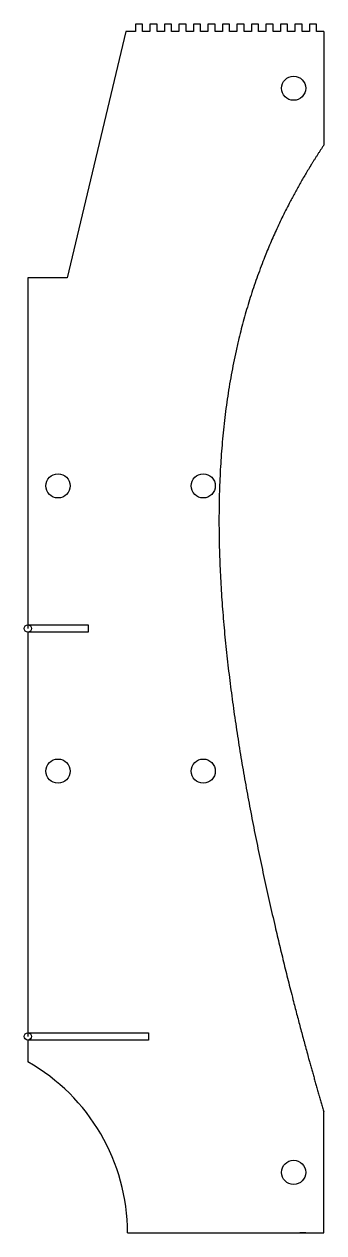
# Model space of a CAD drawing. Header units: millimetres. Extents: x -248 to 0, y 0 to 1000.
import ezdxf

# ---------------------------------------------------------------- set-up
doc = ezdxf.new("R2010")
doc.units = ezdxf.units.MM
doc.layers.get('0').update_dxf_attribs({"linetype": 'CONTINUOUS'})

msp = doc.modelspace()

# ---------------------------------------------------------------- linework, layer by layer
for p, q in [((-150, 1000), (-156, 1000)), ((-156, 1000), (-156, 994)), ((-150, 994), (-150, 1000)), ((-138, 1000), (-144, 1000)), ((-144, 1000), (-144, 994)), ((-138, 994), (-138, 1000)), ((-126, 1000), (-132, 1000)), ((-132, 1000), (-132, 994)), ((-126, 994), (-126, 1000)), ((-114, 1000), (-120, 1000)), ((-120, 1000), (-120, 994)), ((-114, 994), (-114, 1000)), ((-102, 1000), (-108, 1000)), ((-108, 1000), (-108, 994)), ((-102, 994), (-102, 1000)), ((-90, 1000), (-96, 1000)), ((-96, 1000), (-96, 994)), ((-90, 994), (-90, 1000)), ((-78, 1000), (-84, 1000)), ((-84, 1000), (-84, 994)), ((-78, 994), (-78, 1000)), ((-66, 1000), (-72, 1000)), ((-72, 1000), (-72, 994)), ((-66, 994), (-66, 1000)), ((-54, 1000), (-60, 1000)), ((-60, 1000), (-60, 994)), ((-54, 994), (-54, 1000)), ((-42, 1000), (-48, 1000)), ((-48, 1000), (-48, 994)), ((-42, 994), (-42, 1000)), ((-30, 1000), (-36, 1000)), ((-36, 1000), (-36, 994)), ((-30, 994), (-30, 1000)), ((-18, 1000), (-24, 1000)), ((-24, 1000), (-24, 994)), ((-18, 994), (-18, 1000)), ((-6, 1000), (-12, 1000)), ((-12, 1000), (-12, 994)), ((-6, 994), (-6, 1000)), ((-163.9, 994), (-212.5, 790)), ((-156, 994), (-163.9, 994)), ((-144, 994), (-150, 994)), ((-132, 994), (-138, 994)), ((-120, 994), (-126, 994)), ((-108, 994), (-114, 994)), ((-96, 994), (-102, 994)), ((-84, 994), (-90, 994)), ((-72, 994), (-78, 994)), ((-60, 994), (-66, 994)), ((-48, 994), (-54, 994)), ((-36, 994), (-42, 994)), ((-24, 994), (-30, 994)), ((-12, 994), (-18, 994)), ((0, 994), (-6, 994)), ((0, 994), (0, 900)), ((-212.5, 790), (-245, 790)), ((-245, 790), (-245, 500)), ((-245, 503), (-195, 503)), ((-195, 503), (-195, 497)), ((-195, 497), (-245, 497)), ((-245, 497), (-245, 162.5)), ((-245, 165.5), (-145, 165.5)), ((-145, 165.5), (-145, 159.5)), ((-145, 159.5), (-245, 159.5)), ((-245, 159.5), (-245, 141.4)), ((0, 0), (0, 100)), ((-162.5, 0), (0, 0)), ((-15, 0), (-20, 0))]:
    msp.add_line(p, q)
for centre, radius in [((-25, 947), 10), ((-220, 618), 10), ((-99.8, 618), 10), ((-245, 500), 3), ((-220, 382), 10), ((-99.8, 382), 10), ((-245, 162.5), 3), ((-25, 50), 10)]:
    msp.add_circle(centre, radius)
msp.add_arc((-325, 0), 162.5, 0, 60.5076)
msp.add_open_spline([(0, 900), (-9.9, 885.1), (-28.3, 855.1), (-51, 809), (-72.2, 745.8), (-85.7, 664.7), (-88.7, 582.4), (-83.9, 499.9), (-73.5, 417.8), (-59.1, 336.7), (-41.7, 256.6), (-26, 193.4), (-13.4, 146.5), (-4.5, 115.5), (0, 100)], degree=5)

doc.saveas('drawing.dxf')
